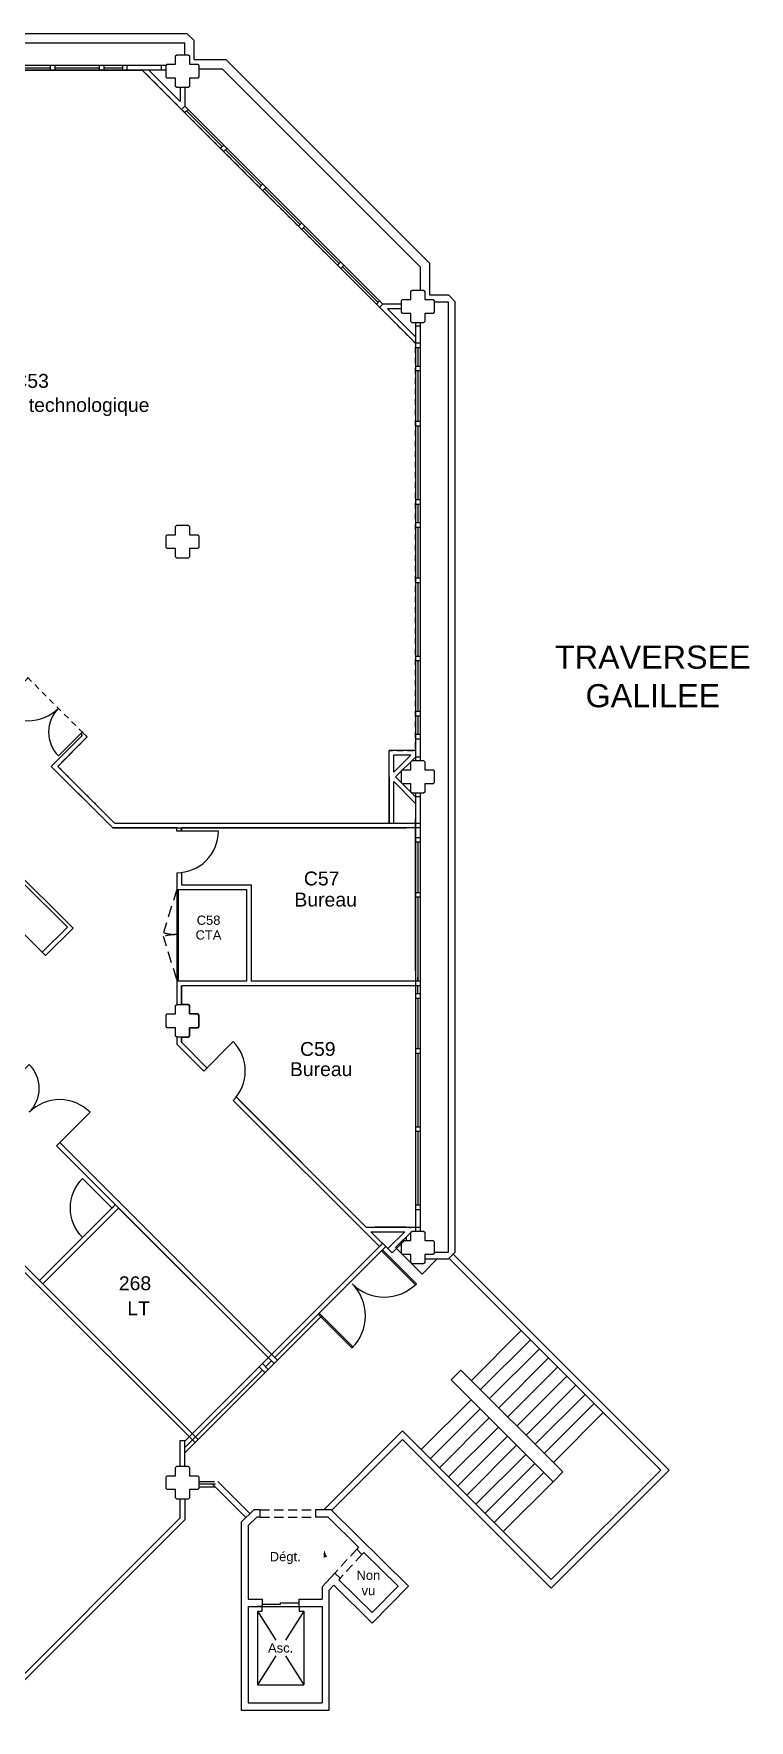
# Model space of a CAD drawing. Header units: metres. Extents: x 492 to 631, y -916 to -790.
# Drawn here: x 615.79 to 631.27, y -831.76 to -795.27 of the extents above; entities that cross this region are included whole.
import ezdxf

# ---------------------------------------------------------------- set-up
doc = ezdxf.new("R2010")
doc.units = ezdxf.units.M
for name, pattern in [('CACHE', [0.375, 0.25, -0.125]), ('CACHE2', [0.1875, 0.125, -0.0625]), ('CONTINU', [0])]:
    doc.linetypes.add(name, pattern=pattern)
for name, color, linetype in [('_numérotation salles', 8, 'Continuous'), ('Désignation', 8, 'CONTINU'), ('GEX_VOL_Archi', 8, 'Continuous')]:
    doc.layers.add(name, color=color, linetype=linetype)
doc.layers.add('GEX_VOL_Surf_charges_terrasses', color=54, linetype='Continuous', true_color=0x949400)
doc.styles.add('Désignation', font='swissl.ttf', dxfattribs={"height": 0.2})
doc.styles.add('G100TXT-droit', font='swissl.ttf', dxfattribs={"height": 0.2})
doc.styles.get("Standard").update_dxf_attribs({"font": 'swissl.ttf'})

msp = doc.modelspace()

# ---------------------------------------------------------------- hatches: boundary and pattern name
at = {"layer": 'GEX_VOL_Surf_charges_terrasses', "linetype": 'CACHE2', "true_color": 0x636466, "transparency": 33554687}
h = msp.add_hatch(dxfattribs=at)
h.set_pattern_fill('ANSI32', color=251)
h.paths.add_polyline_path([(615.008, -809.862), (615.665, -809.204), (615.559, -809.098), (614.923, -809.734), (614.922, -809.735), (610.143, -804.954), (610.779, -804.318), (609.393, -802.932), (608.757, -803.569), (605.608, -800.419), (605.017, -801.029), (605.017, -803.283), (602.492, -803.283), (602.492, -803.383), (600.492, -803.383), (600.492, -805.733), (602.973, -805.733), (602.973, -806.825), (603.506, -806.825, -0.669098), (603.576, -806.995), (604.307, -806.276), (604.884, -806.276), (603.87, -807.29), (603.94, -807.361), (604.166, -807.587), (604.096, -807.658), (603.509, -808.245, 0.414214), (604.824, -808.245, 0.414214), (604.824, -809.277), (605.337, -808.765), (605.352, -808.78), (608.039, -806.094), (608.232, -806.283), (608.472, -806.283), (608.472, -806.133), (608.497, -806.108), (608.677, -806.108), (608.677, -805.928), (608.702, -805.903), (608.952, -805.903), (608.977, -805.928), (608.977, -806.108), (609.157, -806.108), (609.182, -806.133), (609.182, -806.383), (609.157, -806.408), (608.977, -806.408), (608.977, -806.588), (608.952, -806.613), (608.795, -806.613), (608.795, -806.834), (609.62, -807.641), (609.599, -807.662), (609.599, -807.662), (608.953, -808.308, 0.414214), (610.269, -808.308, 0.414214), (610.269, -809.34), (610.785, -808.824), (611.562, -809.601), (610.914, -810.249, 0.414214), (612.229, -810.249, 0.414214), (612.229, -811.282), (612.745, -810.765), (613.368, -811.373), (613.562, -811.373), (613.562, -811.223), (613.587, -811.198), (613.767, -811.198), (613.767, -811.018), (613.792, -810.993), (614.042, -810.993), (614.067, -811.018), (614.067, -811.198), (614.247, -811.198), (614.272, -811.223), (614.272, -811.473), (614.247, -811.498), (614.067, -811.498), (614.067, -811.678), (614.042, -811.703), (613.892, -811.703), (613.892, -811.893), (616.64, -814.617), (616.045, -815.211), (615.409, -814.575, 0.414189), (615.409, -815.848), (614.244, -817.012), (615.248, -818.016), (615.693, -817.57, -0.374373), (615.759, -818.527), (615.768, -818.536, -0.382889), (617.009, -818.603), (616.422, -819.189), (620.933, -823.701), (623.194, -821.44), (620.101, -818.347, 0.414214), (620.101, -817.074), (619.465, -817.711), (618.882, -817.128), (618.882, -816.98), (618.857, -816.955), (618.857, -816.775), (618.677, -816.775), (618.652, -816.75), (618.652, -816.5), (618.677, -816.475), (618.857, -816.475), (618.857, -816.295), (618.882, -816.27), (618.882, -815.73), (618.596, -814.801, -0.074807), (618.882, -814.758), (618.882, -813.786), (618.882, -813.422, 0.414198), (619.782, -812.522), (618.882, -812.522), (618.882, -812.45), (617.497, -812.45), (616.167, -811.12), (616.839, -810.449), (616.804, -810.413), (616.323, -810.894, -0.394276), (616.289, -809.898), (616.287, -809.896, -0.398545)], flags=17)
h.paths.add_polyline_path([(604.166, -806.276), (603.675, -806.767), (603.675, -806.276)], flags=0)
h.paths.add_polyline_path([(603.216, -804.39, -1), (604.736, -804.39, -1)], flags=0)
h.paths.add_polyline_path([(602.773, -804.811), (602.773, -804.273), (602.873, -804.273), (602.873, -804.769), (602.873, -804.811)], flags=0)
h.paths.add_polyline_path([(618.882, -817.128), (618.882, -816.98), (618.857, -816.955), (618.857, -816.775), (618.677, -816.775), (618.652, -816.75), (618.652, -816.5), (618.677, -816.475), (618.857, -816.475), (618.857, -816.295), (618.882, -816.27), (618.882, -815.73), (618.596, -814.801, -0.074807), (618.882, -814.758), (618.882, -813.786), (618.882, -813.422, 0.414198), (619.782, -812.522), (618.882, -812.522), (618.882, -812.45), (617.497, -812.45), (617.497, -812.45), (616.167, -811.12), (616.839, -810.449), (616.804, -810.413), (616.323, -810.894, -0.394276), (616.289, -809.898), (616.287, -809.896, -0.398545), (615.008, -809.862), (615.665, -809.204), (615.559, -809.098), (614.922, -809.735), (610.143, -804.954), (610.779, -804.318), (609.393, -802.932), (608.757, -803.569), (605.608, -800.419), (605.017, -801.029), (605.017, -803.283), (602.492, -803.283), (602.492, -803.383), (600.492, -803.383), (600.492, -805.733), (602.973, -805.733), (602.973, -806.825), (603.506, -806.825, -0.669098), (603.576, -806.995), (604.307, -806.276), (604.884, -806.276), (603.87, -807.29), (603.94, -807.361), (604.166, -807.587), (603.509, -808.245, 0.414214), (604.824, -808.245, 0.414214), (604.824, -809.277), (605.337, -808.765), (608.039, -806.094), (608.232, -806.283), (608.472, -806.283), (608.472, -806.133), (608.497, -806.108), (608.677, -806.108), (608.677, -805.928), (608.702, -805.903), (608.952, -805.903), (608.977, -805.928), (608.977, -806.108), (609.157, -806.108), (609.182, -806.133), (609.182, -806.383), (609.157, -806.408), (608.977, -806.408), (608.977, -806.588), (608.952, -806.613), (608.795, -806.613), (608.795, -806.834), (609.62, -807.641), (609.599, -807.662), (609.599, -807.662), (608.953, -808.308, 0.414214), (610.269, -808.308, 0.414214), (610.269, -809.34), (610.785, -808.824), (611.562, -809.601), (610.914, -810.249, 0.414214), (612.229, -810.249, 0.414214), (612.229, -811.282), (612.745, -810.765), (613.368, -811.373), (613.562, -811.373), (613.562, -811.223), (613.587, -811.198), (613.767, -811.198), (613.767, -811.018), (613.792, -810.993), (614.042, -810.993), (614.067, -811.018), (614.067, -811.198), (614.247, -811.198), (614.272, -811.223), (614.272, -811.473), (614.247, -811.498), (614.067, -811.498), (614.067, -811.678), (614.042, -811.703), (613.892, -811.703), (613.892, -811.893), (616.64, -814.617), (616.045, -815.211), (615.409, -814.575, 0.414189), (615.409, -815.848), (614.244, -817.012), (615.248, -818.016), (615.693, -817.57, -0.374373), (615.759, -818.527), (615.768, -818.536, -0.382889), (617.009, -818.603), (616.422, -819.189), (620.933, -823.701), (623.194, -821.44), (620.101, -818.347, 0.414214), (620.101, -817.074), (619.465, -817.711)], flags=17)
h.paths.add_polyline_path([(603.195, -804.987), (604.904, -804.987), (604.904, -803.837), (603.195, -803.837)], flags=8)

# ---------------------------------------------------------------- linework, layer by layer
at = {"layer": 'GEX_VOL_Archi', "color": 7}
for p, q in [((619.108, -795.268), (608.726, -795.268)), ((608.777, -795.468), (619.057, -795.468)), ((619.057, -795.723), (619.057, -795.468)), ((619.257, -795.417), (619.108, -795.268)), ((619.257, -795.828), (619.257, -795.417)), ((619.257, -795.828), (619.944, -795.828)), ((619.944, -795.828), (624.347, -800.231)), ((618.652, -795.953), (609.182, -795.953)), ((618.652, -796.054), (609.182, -796.053)), ((609.7, -796.053), (618.137, -796.054)), ((614.689, -796.004), (616.151, -796.004)), ((616.151, -796.054), (616.151, -795.953)), ((616.251, -796.054), (616.251, -795.953)), ((616.251, -796.004), (617.213, -796.004)), ((617.213, -796.054), (617.213, -795.953)), ((617.313, -796.054), (617.313, -795.953)), ((617.313, -796.004), (617.713, -796.004)), ((617.713, -796.054), (617.713, -795.953)), ((617.813, -796.054), (617.813, -795.953)), ((618.137, -796.054), (624.047, -801.965)), ((618.552, -796.054), (618.552, -795.953)), ((619.362, -796.028), (619.861, -796.028)), ((619.861, -796.028), (624.147, -800.314)), ((619.057, -796.833), (618.986, -796.904)), ((619.128, -796.904), (619.057, -796.975)), ((619.864, -797.711), (619.092, -796.939)), ((619.9, -797.676), (619.829, -797.747)), ((619.971, -797.747), (619.9, -797.817)), ((620.707, -798.554), (619.935, -797.782)), ((620.743, -798.519), (620.672, -798.59)), ((620.813, -798.59), (620.743, -798.66)), ((621.55, -799.397), (620.778, -798.625)), ((621.586, -799.362), (621.515, -799.432)), ((621.656, -799.432), (621.586, -799.503)), ((622.393, -800.24), (621.621, -799.468)), ((622.428, -800.205), (622.358, -800.275)), ((622.499, -800.275), (622.428, -800.346)), ((623.236, -801.083), (622.464, -800.311)), ((624.147, -800.314), (624.147, -800.813)), ((624.347, -800.231), (624.347, -800.918)), ((624.347, -800.918), (624.758, -800.918)), ((624.907, -801.067), (624.758, -800.918)), ((623.271, -801.047), (623.201, -801.118)), ((623.342, -801.118), (623.271, -801.189)), ((623.742, -801.118), (623.342, -801.118)), ((623.742, -801.218), (623.442, -801.218)), ((624.452, -801.068), (624.757, -801.068)), ((624.757, -821.628), (624.757, -801.068)), ((624.907, -821.63), (624.907, -801.067)), ((624.047, -801.523), (624.047, -810.993)), ((624.147, -801.598), (624.047, -801.598)), ((624.147, -801.523), (624.147, -810.993)), ((624.147, -801.965), (624.047, -801.965)), ((624.047, -801.965), (624.047, -810.777)), ((624.147, -802.065), (624.047, -802.065)), ((624.147, -802.465), (624.047, -802.465)), ((624.147, -802.565), (624.047, -802.565)), ((624.097, -802.565), (624.097, -803.658)), ((624.147, -803.658), (624.047, -803.658)), ((624.147, -803.758), (624.047, -803.758)), ((624.097, -803.758), (624.097, -805.352)), ((624.147, -805.352), (624.047, -805.352)), ((624.147, -805.452), (624.047, -805.452)), ((624.147, -805.852), (624.047, -805.852)), ((624.147, -805.952), (624.047, -805.952)), ((624.097, -805.952), (624.097, -807.046)), ((624.147, -807.046), (624.047, -807.046)), ((624.147, -807.146), (624.047, -807.146)), ((624.097, -807.146), (624.097, -808.739)), ((624.147, -808.739), (624.047, -808.739)), ((624.147, -808.839), (624.047, -808.839)), ((624.097, -808.839), (624.097, -809.933)), ((616.287, -809.896), (616.289, -809.898)), ((624.147, -809.933), (624.047, -809.933)), ((624.147, -810.033), (624.047, -810.033)), ((616.804, -810.413), (616.839, -810.449)), ((616.839, -810.378), (616.945, -810.484)), ((616.839, -810.378), (616.945, -810.484)), ((624.147, -810.433), (624.047, -810.433)), ((616.839, -810.449), (616.167, -811.12)), ((623.476, -812.35), (623.476, -810.777)), ((624.047, -810.777), (623.476, -810.777)), ((624.147, -810.533), (624.047, -810.533)), ((616.167, -811.12), (617.31, -812.262)), ((617.31, -812.262), (616.167, -811.12)), ((616.167, -811.12), (617.497, -812.45)), ((616.309, -811.12), (617.538, -812.35)), ((623.947, -810.877), (623.576, -811.248)), ((623.947, -810.877), (623.576, -810.877)), ((623.576, -811.248), (623.576, -810.877)), ((624.147, -810.918), (624.047, -810.918)), ((616.462, -811.274), (617.351, -812.162)), ((623.476, -811.348), (623.476, -812.35)), ((623.576, -811.448), (624.047, -811.92)), ((623.576, -812.35), (623.576, -811.448)), ((624.047, -811.703), (624.047, -821.173)), ((624.147, -811.778), (624.047, -811.778)), ((624.147, -811.703), (624.147, -821.173)), ((624.047, -811.92), (624.047, -812.163)), ((624.047, -815.543), (624.047, -812.263)), ((618.882, -812.45), (617.497, -812.45)), ((618.882, -812.45), (617.497, -812.45)), ((617.497, -812.45), (623.847, -812.45)), ((617.497, -812.45), (617.497, -812.45)), ((617.538, -812.35), (624.147, -812.35)), ((617.638, -812.45), (617.638, -812.45)), ((624.047, -812.45), (618.982, -812.45)), ((624.147, -812.45), (618.982, -812.45)), ((618.982, -812.45), (618.982, -812.522)), ((624.147, -812.663), (624.047, -812.663)), ((624.147, -812.763), (624.047, -812.763)), ((624.097, -812.763), (624.097, -813.853)), ((618.882, -813.422), (618.882, -813.786)), ((618.982, -813.416), (618.982, -813.686)), ((618.982, -813.482), (618.982, -813.482)), ((618.982, -813.482), (618.982, -813.686)), ((618.982, -813.686), (620.491, -813.686)), ((620.491, -813.686), (620.491, -815.77)), ((624.147, -813.853), (624.047, -813.853)), ((624.147, -813.953), (624.047, -813.953)), ((624.097, -813.953), (624.097, -815.77)), ((616.519, -814.596), (615.974, -815.141)), ((618.882, -815.73), (618.882, -816.27)), ((620.391, -815.77), (618.882, -815.77)), ((618.982, -815.87), (618.982, -816.27)), ((624.147, -815.87), (618.982, -815.87)), ((624.147, -815.77), (620.491, -815.77)), ((624.147, -816.043), (624.047, -816.043)), ((624.147, -816.143), (624.047, -816.143)), ((624.097, -816.143), (624.097, -817.233)), ((618.882, -816.98), (618.882, -817.128)), ((618.982, -816.98), (618.982, -817.086)), ((618.882, -817.128), (619.465, -817.711)), ((618.982, -817.086), (619.536, -817.64)), ((624.147, -817.233), (624.047, -817.233)), ((624.147, -817.333), (624.047, -817.333)), ((624.097, -817.333), (624.097, -818.923)), ((620.101, -818.347), (623.265, -821.511)), ((620.214, -818.319), (622.982, -821.087)), ((624.147, -818.923), (624.047, -818.923)), ((624.147, -819.023), (624.047, -819.023)), ((624.097, -819.023), (624.097, -820.613)), ((616.28, -819.331), (620.99, -824.04)), ((616.351, -819.26), (621.06, -823.97)), ((616.351, -819.26), (621.06, -823.97)), ((615.913, -822.244), (617.553, -820.604)), ((617.483, -820.675), (617.553, -820.604)), ((617.483, -820.675), (617.553, -820.604)), ((624.147, -820.613), (624.047, -820.613)), ((615.983, -822.315), (617.624, -820.675)), ((617.624, -820.675), (620.99, -824.04)), ((624.147, -820.713), (624.047, -820.713)), ((622.982, -821.087), (624.047, -821.087)), ((623.082, -821.187), (623.817, -821.187)), ((623.082, -821.187), (623.543, -821.648)), ((623.847, -821.087), (623.17, -821.087)), ((623.847, -821.298), (623.847, -821.378)), ((623.927, -821.103), (623.943, -821.087)), ((624.147, -821.098), (624.047, -821.098)), ((619.057, -825.719), (623.336, -821.441)), ((621.004, -823.913), (623.407, -821.511)), ((623.286, -821.49), (623.336, -821.44)), ((623.314, -821.603), (624.01, -822.299)), ((624.031, -822.277), (623.336, -821.581)), ((624.067, -822.313), (623.336, -821.581)), ((623.336, -821.582), (624.031, -822.277)), ((623.35, -821.638), (624.046, -822.334)), ((623.614, -821.531), (624.189, -822.106)), ((624.452, -821.628), (624.757, -821.628)), ((624.907, -821.63), (624.758, -821.778)), ((624.863, -821.674), (629.536, -826.347)), ((615.518, -821.991), (619.278, -825.752)), ((615.588, -821.92), (619.349, -825.681)), ((624.189, -822.106), (624.516, -821.778)), ((624.247, -821.778), (624.758, -821.778)), ((624.771, -821.766), (629.352, -826.347)), ((619.057, -825.719), (621.936, -822.839)), ((619.057, -825.973), (622.022, -823.008)), ((621.944, -822.973), (622.675, -823.704)), ((621.965, -822.952), (622.696, -823.683)), ((625.254, -824.406), (626.333, -823.328)), ((625.451, -824.603), (626.53, -823.525)), ((619.057, -825.719), (620.933, -823.842)), ((619.057, -825.719), (620.933, -823.843)), ((625.649, -824.8), (626.727, -823.722)), ((625.846, -824.998), (626.924, -823.919)), ((619.057, -825.973), (621.06, -823.97)), ((619.057, -825.86), (620.734, -824.183)), ((619.057, -825.86), (620.734, -824.183)), ((620.791, -824.239), (620.664, -824.112)), ((620.791, -824.239), (620.664, -824.112)), ((620.861, -824.169), (620.734, -824.042)), ((620.861, -824.169), (620.734, -824.042)), ((620.805, -824.112), (620.933, -823.984)), ((620.805, -824.112), (620.933, -823.984)), ((624.816, -824.392), (625.028, -824.18)), ((625.028, -824.18), (627.234, -826.386)), ((626.043, -825.195), (627.121, -824.117)), ((624.816, -824.392), (627.022, -826.598)), ((626.24, -825.392), (627.319, -824.314)), ((626.437, -825.589), (627.516, -824.511)), ((624.169, -825.902), (625.247, -824.823)), ((624.366, -826.099), (625.444, -825.02)), ((626.635, -825.787), (627.713, -824.708)), ((626.832, -825.984), (627.91, -824.905)), ((624.563, -826.296), (625.642, -825.218)), ((627.029, -826.181), (628.107, -825.103)), ((618.957, -825.705), (619.057, -825.705)), ((618.957, -826.263), (618.957, -825.705)), ((618.957, -826.263), (618.957, -825.705)), ((618.957, -825.705), (619.057, -825.705)), ((619.057, -825.719), (619.057, -825.705)), ((619.057, -825.719), (619.057, -825.705)), ((619.057, -826.263), (619.057, -825.719)), ((619.057, -826.263), (619.057, -825.719)), ((622.063, -827.202), (623.766, -825.499)), ((622.233, -827.215), (623.766, -825.682)), ((623.766, -825.499), (626.983, -828.716)), ((623.766, -825.682), (626.983, -828.9)), ((624.76, -826.493), (625.839, -825.415)), ((624.958, -826.69), (626.036, -825.612)), ((625.155, -826.888), (626.233, -825.809)), ((625.352, -827.085), (626.43, -826.006)), ((625.549, -827.282), (626.628, -826.204)), ((625.746, -827.479), (626.825, -826.401)), ((626.983, -828.716), (629.352, -826.347)), ((626.983, -828.9), (629.536, -826.347)), ((627.022, -826.598), (627.234, -826.386)), ((619.362, -826.593), (619.701, -826.593)), ((619.362, -826.593), (619.701, -826.593)), ((619.362, -826.643), (619.722, -826.643)), ((619.362, -826.643), (619.722, -826.643)), ((619.362, -826.708), (619.715, -826.708)), ((619.362, -826.708), (619.715, -826.708)), ((619.65, -826.643), (620.378, -827.371)), ((619.771, -826.595), (620.462, -827.286)), ((625.944, -827.676), (627.022, -826.598)), ((618.957, -827.38), (618.957, -826.973)), ((619.057, -826.973), (619.057, -827.421)), ((620.275, -827.474), (620.547, -827.202)), ((620.689, -827.202), (620.547, -827.202)), ((620.689, -827.362), (620.689, -827.202)), ((621.883, -827.202), (621.883, -827.362)), ((622.219, -827.202), (621.883, -827.202)), ((623.896, -828.857), (622.219, -827.202)), ((618.957, -827.38), (614.678, -831.658)), ((619.057, -827.421), (614.72, -831.758)), ((620.275, -827.474), (620.275, -831.542)), ((620.429, -827.546), (620.614, -827.362)), ((620.429, -827.546), (620.429, -829.135)), ((620.689, -827.362), (620.614, -827.362)), ((622.154, -827.362), (621.883, -827.362)), ((622.815, -828.015), (622.154, -827.362)), ((622.815, -828.015), (622.774, -828.059)), ((622.888, -828.171), (622.774, -828.059)), ((622.929, -828.127), (622.888, -828.171)), ((623.67, -828.858), (622.929, -828.127)), ((622.3, -828.574), (622.029, -828.869)), ((622.414, -828.687), (622.3, -828.574)), ((622.414, -828.687), (622.385, -828.718)), ((622.029, -828.869), (622.029, -829.135)), ((622.277, -828.836), (622.18, -828.941)), ((622.18, -831.542), (622.18, -828.941)), ((623.107, -829.656), (622.277, -828.836)), ((623.106, -829.43), (622.385, -828.718)), ((623.67, -828.858), (623.106, -829.43)), ((623.896, -828.857), (623.107, -829.656)), ((620.429, -829.135), (620.729, -829.135)), ((620.429, -829.295), (620.729, -829.295)), ((620.429, -829.295), (620.429, -831.382)), ((620.729, -829.295), (620.629, -829.295)), ((620.629, -829.395), (621.024, -830.026)), ((620.629, -829.395), (620.629, -830.995)), ((620.629, -829.395), (620.729, -829.395)), ((620.729, -829.135), (620.729, -829.295)), ((620.729, -829.245), (620.729, -829.295)), ((620.729, -829.245), (621.129, -829.245)), ((620.729, -829.295), (621.529, -829.295)), ((620.729, -829.395), (620.729, -829.295)), ((621.129, -829.215), (621.529, -829.215)), ((621.129, -829.245), (621.129, -829.215)), ((621.629, -829.395), (621.235, -830.026)), ((621.529, -829.295), (621.529, -829.135)), ((621.529, -829.135), (622.029, -829.135)), ((621.529, -829.295), (621.629, -829.295)), ((621.529, -829.295), (622.029, -829.295)), ((621.529, -829.295), (621.529, -829.395)), ((621.529, -829.395), (621.629, -829.395)), ((621.629, -829.395), (621.629, -830.995)), ((622.029, -829.295), (622.029, -831.382)), ((621.024, -830.363), (620.629, -830.995)), ((621.235, -830.363), (621.629, -830.995)), ((620.629, -830.995), (621.629, -830.995)), ((620.275, -831.542), (622.18, -831.542)), ((620.429, -831.382), (622.029, -831.382))]:
    msp.add_line(p, q, dxfattribs=at)
at = {"layer": 'GEX_VOL_Archi', "color": 7, "linetype": 'CACHE', "ltscale": 0.8}
for p, q in [((620.689, -827.202), (621.883, -827.202)), ((620.689, -827.362), (621.883, -827.362)), ((622.774, -828.059), (622.3, -828.574)), ((622.888, -828.171), (622.414, -828.687))]:
    msp.add_line(p, q, dxfattribs=at)
at = {"layer": 'GEX_VOL_Archi', "color": 7, "flags": 128}
for points in [[(618.677, -795.928), (618.857, -795.928), (618.857, -795.748), (618.882, -795.723), (619.132, -795.723), (619.157, -795.748), (619.157, -795.928), (619.337, -795.928), (619.362, -795.953), (619.362, -796.203), (619.337, -796.228), (619.157, -796.228), (619.157, -796.408), (619.132, -796.433), (618.882, -796.433), (618.857, -796.408), (618.857, -796.228), (618.677, -796.228), (618.652, -796.203), (618.652, -795.953)], [(623.767, -801.018), (623.947, -801.018), (623.947, -800.838), (623.972, -800.813), (624.222, -800.813), (624.247, -800.838), (624.247, -801.018), (624.427, -801.018), (624.452, -801.043), (624.452, -801.293), (624.427, -801.318), (624.247, -801.318), (624.247, -801.498), (624.222, -801.523), (623.972, -801.523), (623.947, -801.498), (623.947, -801.318), (623.767, -801.318), (623.742, -801.293), (623.742, -801.043)], [(618.677, -806.108), (618.857, -806.108), (618.857, -805.928), (618.882, -805.903), (619.132, -805.903), (619.157, -805.928), (619.157, -806.108), (619.337, -806.108), (619.362, -806.133), (619.362, -806.383), (619.337, -806.408), (619.157, -806.408), (619.157, -806.588), (619.132, -806.613), (618.882, -806.613), (618.857, -806.588), (618.857, -806.408), (618.677, -806.408), (618.652, -806.383), (618.652, -806.133)], [(623.767, -811.198), (623.947, -811.198), (623.947, -811.018), (623.972, -810.993), (624.222, -810.993), (624.247, -811.018), (624.247, -811.198), (624.427, -811.198), (624.452, -811.223), (624.452, -811.473), (624.427, -811.498), (624.247, -811.498), (624.247, -811.678), (624.222, -811.703), (623.972, -811.703), (623.947, -811.678), (623.947, -811.498), (623.767, -811.498), (623.742, -811.473), (623.742, -811.223)], [(618.677, -816.475), (618.857, -816.475), (618.857, -816.295), (618.882, -816.27), (619.132, -816.27), (619.157, -816.295), (619.157, -816.475), (619.337, -816.475), (619.362, -816.5), (619.362, -816.75), (619.337, -816.775), (619.157, -816.775), (619.157, -816.955), (619.132, -816.98), (618.882, -816.98), (618.857, -816.955), (618.857, -816.775), (618.677, -816.775), (618.652, -816.75), (618.652, -816.5)], [(623.767, -821.378), (623.947, -821.378), (623.947, -821.198), (623.972, -821.173), (624.222, -821.173), (624.247, -821.198), (624.247, -821.378), (624.427, -821.378), (624.452, -821.403), (624.452, -821.653), (624.427, -821.678), (624.247, -821.678), (624.247, -821.858), (624.222, -821.883), (623.972, -821.883), (623.947, -821.858), (623.947, -821.678), (623.767, -821.678), (623.742, -821.653), (623.742, -821.403)], [(618.677, -826.468), (618.857, -826.468), (618.857, -826.288), (618.882, -826.263), (619.132, -826.263), (619.157, -826.288), (619.157, -826.468), (619.337, -826.468), (619.362, -826.493), (619.362, -826.743), (619.337, -826.768), (619.157, -826.768), (619.157, -826.948), (619.132, -826.973), (618.882, -826.973), (618.857, -826.948), (618.857, -826.768), (618.677, -826.768), (618.652, -826.743), (618.652, -826.493)], [(618.677, -826.468), (618.857, -826.468), (618.857, -826.288), (618.882, -826.263), (619.132, -826.263), (619.157, -826.288), (619.157, -826.468), (619.337, -826.468), (619.362, -826.493), (619.362, -826.743), (619.337, -826.768), (619.157, -826.768), (619.157, -826.948), (619.132, -826.973), (618.882, -826.973), (618.857, -826.948), (618.857, -826.768), (618.677, -826.768), (618.652, -826.743), (618.652, -826.493)]]:
    msp.add_lwpolyline(points, close=True, dxfattribs=at)
at = {"layer": 'GEX_VOL_Archi', "color": 7, "linetype": 'CACHE2', "flags": 128}
msp.add_lwpolyline([(605.471, -800.283), (608.757, -803.569), (609.393, -802.932), (610.779, -804.318), (610.143, -804.954), (614.923, -809.734), (615.559, -809.098), (616.945, -810.484), (616.309, -811.12), (617.538, -812.35), (623.476, -812.35), (623.476, -810.777), (624.047, -810.777), (624.047, -801.965), (618.137, -796.054), (609.7, -796.053), (605.471, -800.283)], dxfattribs=at)
at = {"layer": 'GEX_VOL_Archi', "color": 7, "flags": 128}
for points in [[(618.137, -796.054), (624.047, -801.965)], [(618.957, -796.733), (618.278, -796.054)], [(618.957, -796.433), (618.957, -796.733)], [(619.057, -796.433), (619.057, -796.833), (623.342, -801.118)], [(623.442, -801.218), (624.047, -801.823)], [(624.097, -802.065), (624.097, -802.465)], [(624.097, -805.452), (624.097, -805.852)], [(624.097, -810.033), (624.097, -810.433)], [(616.875, -810.413), (616.839, -810.378)], [(617.538, -812.35), (616.309, -811.12), (616.945, -810.484)], [(623.947, -810.877), (623.576, -811.248)], [(624.047, -810.918), (623.617, -811.348)], [(623.576, -811.448), (624.047, -811.92)], [(623.617, -811.348), (624.047, -811.778)], [(613.63, -811.732), (616.519, -814.596)], [(613.892, -811.893), (616.64, -814.617), (616.045, -815.211)], [(617.638, -812.45), (617.638, -812.45)], [(618.882, -812.522), (618.882, -812.45)], [(618.982, -812.522), (618.982, -812.45)], [(618.982, -813.686), (620.491, -813.686), (620.491, -815.73)], [(618.882, -813.786), (620.391, -813.786), (620.391, -815.77)], [(618.882, -813.786), (618.882, -815.73)], [(618.912, -813.786), (618.912, -815.77)], [(618.882, -814.758), (618.912, -814.758)], [(619.536, -817.64), (618.982, -817.086), (618.982, -816.98), (619.132, -816.98), (619.157, -816.955), (619.157, -816.775), (619.337, -816.775), (619.362, -816.75), (619.362, -816.5), (619.337, -816.475), (619.157, -816.475), (619.157, -816.295), (619.132, -816.27), (618.982, -816.27), (618.982, -815.87)], [(624.047, -815.643), (624.047, -820.957)], [(624.097, -815.77), (624.097, -815.683)], [(624.097, -816.043), (624.097, -815.87)], [(622.982, -821.087), (620.168, -818.273)], [(623.817, -821.374), (623.543, -821.648), (623.082, -821.187)], [(623.45, -821.554), (623.817, -821.187)], [(623.614, -821.531), (623.972, -821.173)]]:
    msp.add_lwpolyline(points, dxfattribs=at)
at = {"layer": 'GEX_VOL_Archi', "color": 7}
for points in [[(615.665, -809.204), (615.008, -809.862, 0.414214), (616.323, -809.862, 0.414214), (616.323, -810.894), (616.839, -810.378)], [(618.882, -813.422, 0.414248), (619.782, -812.522), (618.882, -812.522)], [(615.409, -815.848, -0.414248), (615.409, -814.575), (616.045, -815.211)], [(620.101, -818.347, 0.414248), (620.101, -817.074), (619.465, -817.711)], [(616.28, -819.331), (617.009, -818.603, 0.414214), (615.693, -818.603, 0.414214), (615.693, -817.57), (615.107, -818.157)], [(616.846, -821.311, -0.414248), (616.846, -820.038), (617.483, -820.675)]]:
    msp.add_lwpolyline(points, format="xyb", dxfattribs=at)
at = {"layer": 'GEX_VOL_Archi', "color": 7, "linetype": 'CACHE', "flags": 128}
for points in [[(618.882, -813.786), (618.596, -814.715)], [(618.882, -815.73), (618.596, -814.801)]]:
    msp.add_lwpolyline(points, dxfattribs=at)
at = {"layer": 'GEX_VOL_Archi', "color": 7, "flags": 128}
msp.add_lwpolyline([(622.774, -828.059, 0, 0, 0), (622.074, -828.076, 0, 0.08, 0.056211), (622.096, -828.231, 0, 0, 0.145605), (622.3, -828.574, 0, 0, 0.145605)], format="xyseb", dxfattribs=at)
at = {"layer": 'GEX_VOL_Archi', "color": 7, "linetype": 'CACHE'}
for centre, start, end in [((618.882, -813.786), 252.8878, 270.0003), ((618.882, -815.73), 89.9997, 107.1122)]:
    msp.add_arc(centre, 0.972, start, end, dxfattribs=at)
at = {"layer": 'GEX_VOL_Archi', "color": 7}
for centre, start, end in [((623.371, -821.617), 224.9933, 314.9933), ((621.979, -823.008), 314.9933, 44.9933)]:
    msp.add_arc(centre, 0.984, start, end, dxfattribs=at)

# ---------------------------------------------------------------- texts
at = {"layer": '_numérotation salles', "color": 7, "attachment_point": 1, "style": 'G100TXT-droit'}
for s, insert, char_height in [('C53', (615.347, -802.629), 0.3), ('C57', (621.632, -813.395), 0.3), ('C58', (619.314, -814.348), 0.2), ('C59', (621.549, -817.084), 0.3), ('268', (617.63, -822.153), 0.3)]:
    msp.add_mtext_dynamic_manual_height_columns(s, width=1.61618, gutter_width=1, heights=[0], dxfattribs=dict(at, insert=insert, char_height=char_height))
at = {"layer": 'Désignation', "color": 7, "width": 9.17418, "attachment_point": 5}
for s, insert, char_height in [('Plateforme technologique', (615.915, -803.345), 0.3), ('Bureau', (622.103, -814.004), 0.3), ('CTA', (619.568, -814.768), 0.2), ('Bureau', (622.006, -817.673), 0.3)]:
    msp.add_mtext(s, dxfattribs=dict(at, insert=insert, char_height=char_height))
at = {"layer": 'Désignation', "color": 7, "insert": (617.58, -822.694), "char_height": 0.3, "attachment_point": 1, "style": 'G100TXT-droit'}
msp.add_mtext_dynamic_manual_height_columns('  LT', width=2.28629, gutter_width=1, heights=[0], dxfattribs=at)
at = {"layer": 'GEX_VOL_Archi', "color": 7, "insert": (629.18, -809.177), "char_height": 0.5, "width": 0.5276, "attachment_point": 5}
msp.add_mtext('TRAVERSEE GALILEE', dxfattribs=at)
at = {"layer": 'GEX_VOL_Archi', "color": 7, "char_height": 0.2, "attachment_point": 5, "style": 'Désignation'}
for s, insert, width in [('Dégt.', (621.229, -828.248), 4.42695), ('Non\\Pvu', (623.027, -828.788), 4.42695), ('\\pxt7;Asc.', (621.129, -830.195), 0.00225)]:
    msp.add_mtext(s, dxfattribs=dict(at, insert=insert, width=width))

doc.saveas('drawing.dxf')
